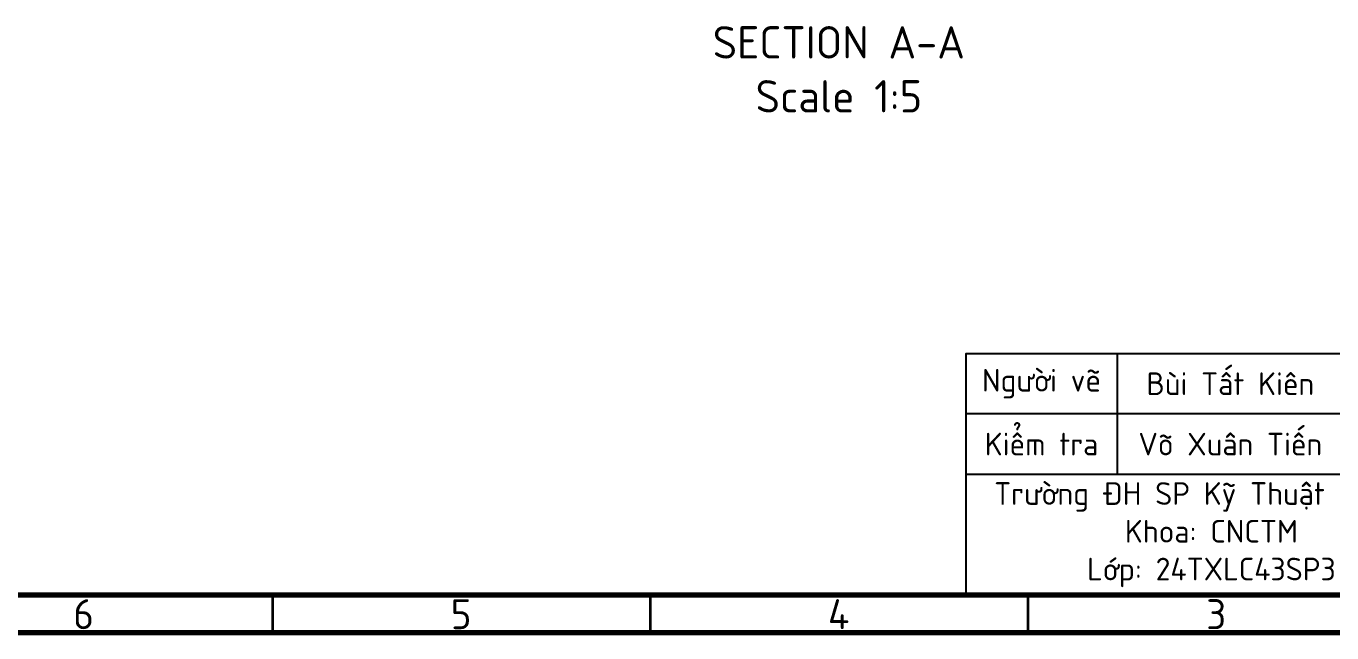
# Model space of a CAD drawing. Header units: inches. Extents: x 975 to 1816, y 133 to 420.
# Drawn here: x 1627.4 to 1748.4, y 132.9 to 189.2 of the extents above; entities that cross this region are included whole.
import ezdxf

# ---------------------------------------------------------------- set-up
doc = ezdxf.new("R2010")
doc.units = ezdxf.units.IN
doc.header["$MEASUREMENT"] = 0
doc.layers.get('0').update_dxf_attribs({"lineweight": 30})
doc.layers.add('FORMAT', color=7, linetype='Continuous')
doc.styles.add('TCVN', font='tcvn+7284-2003r.ttf', dxfattribs={"height": 2.5})

msp = doc.modelspace()

# ---------------------------------------------------------------- linework, layer by layer
at = {"color": 7, "linetype": 'Continuous', "lineweight": 70}
for p, q in [((1812.61, 136.43), (1417.81, 136.43)), ((1816.11, 132.93), (1414.31, 132.93))]:
    msp.add_line(p, q, dxfattribs=at)
at = {"color": 7, "linetype": 'Continuous', "lineweight": 35}
for p, q in [((1650.21, 136.43), (1650.21, 132.93)), ((1685.21, 136.43), (1685.21, 132.93)), ((1720.21, 136.43), (1720.21, 132.93))]:
    msp.add_line(p, q, dxfattribs=at)
at = {"layer": 'FORMAT'}
for p, q in [((1728.49, 158.83), (1728.49, 147.63)), ((1759.99, 153.23), (1714.49, 153.23)), ((1714.49, 147.63), (1812.49, 147.63))]:
    msp.add_line(p, q, dxfattribs=at)
msp.add_lwpolyline([(1714.49, 136.43), (1714.49, 158.83), (1759.99, 158.83)], dxfattribs=at)

# ---------------------------------------------------------------- texts
at = {"color": 7, "linetype": 'Continuous', "lineweight": 0, "attachment_point": 2, "style": 'TCVN'}
for s, insert, char_height in [('SECTION A-A\\PScale 1:5', (1702.7, 189.18), 3), ('6', (1632.68, 136.05), 2.78), ('5', (1667.68, 136.05), 2.78), ('4', (1702.68, 136.05), 2.78), ('3', (1737.68, 136.05), 2.78)]:
    msp.add_mtext(s, dxfattribs=dict(at, insert=insert, char_height=char_height))
at = {"layer": 'FORMAT', "char_height": 2.1, "attachment_point": 5, "style": 'TCVN'}
for s, insert, width in [('Ng{\\fTCVN 7284|b0|i0|c163|p34;ười vẽ}', (1721.49, 156.03), 14), ('{\\fTCVN 7284|b0|i0|c163|p34;Bùi Tất Kiên}', (1738.99, 156.03), 21), ('K{\\fTCVN 7284|b0|i0|c163|p34;iểm tra}', (1721.49, 150.43), 14), ('{\\fTCVN 7284|b0|i0|c163|p34;Võ Xuân Tiến}', (1738.99, 150.43), 21), ('{\\fTCVN 7284|b0|i0|c163|p34;Trường ĐH SP Kỹ Thuật TPHCM\\PKhoa: CNCTM\\PLớp: 24TXLC43SP3}', (1737.24, 142.03), 45.5)]:
    msp.add_mtext(s, dxfattribs=dict(at, insert=insert, width=width))

doc.saveas('drawing.dxf')
